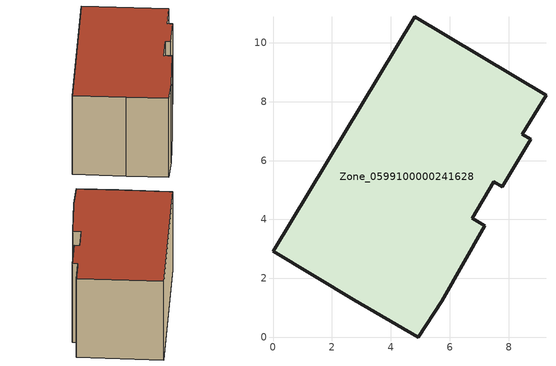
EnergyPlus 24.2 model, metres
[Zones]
Zone_0599100000241628
 floor ground (C_G): 6.75,4.05 7.18,3.79 5.73,1.22 4.92,0 2.74,1.27 0,2.93 4.81,10.88 9.26,8.22 8.46,6.89 8.74,6.72 7.77,5.11 7.49,5.28 z0
 wall outside (C_F): 2.74,1.27 4.92,0 5.73,1.22 7.18,3.79 6.75,4.05 7.49,5.28 7.77,5.11 8.74,6.72 8.46,6.89 9.26,8.22 4.81,10.88 0,2.93 2.74,1.27 z0:5.71
 roof outside (C_R): 8.74,6.72 8.46,6.89 9.26,8.22 4.81,10.88 0,2.93 2.74,1.27 4.92,0 5.73,1.22 7.18,3.79 6.75,4.05 7.49,5.28 7.77,5.11 z5.71
[BUILDING]
Pand.0599100000241628: North Axis=0; Terrain=City; Loads Convergence Tolerance Value=0.04; Temperature Convergence Tolerance Value=0.4; Solar Distribution=FullExterior; Maximum Number of Warmup Days=25; Minimum Number of Warmup Days=1
[Site:Location]
Rotterdam.The.Hague.AP_ZH_NLD Design_Conditions: Latitude=51.96; Longitude=4.45; Time Zone=1; Elevation=-4.5
[SITE:GROUNDTEMPERATURE:BUILDINGSURFACE]
18, 18, 18, 18, 18, 18, 18, 18, 18, 18, 18, 18
[MATERIAL] Thermal Absorptance=0.9; Solar Absorptance=0.7; Visible Absorptance=0.7
Name | Roughness | Thickness | Conductivity | Density | Specific Heat
G.TC.1975-1991 | MediumSmooth | 0.15 | 0.288461 | 540 | 1210
F.TC.1975-1991 | Rough | 0.3 | 0.230769 | 1920 | 840
R.TC.1975-1991 | MediumRough | 0.2 | 0.153846 | 1500 | 1000
[CONSTRUCTION]
C_G: G.TC.1975-1991
C_F: F.TC.1975-1991
C_R: R.TC.1975-1991
[ZONE]
Zone_0599100000241628: Type=1; Multiplier=1; Ceiling Height=Autocalculate; Volume=Autocalculate; Floor Area=autocalculate; Part of Total Floor Area=Yes
[ZONEINFILTRATION:DESIGNFLOWRATE]
Infil_Zone_0599100000241628: Zone or ZoneList or Space or SpaceList=Zone_0599100000241628; Schedule=AlwaysOn; Design Flow Rate Calculation Method=Flow/Area; Flow Rate per Floor Area=0.003; Constant Term Coefficient=1; Temperature Term Coefficient=0; Velocity Term Coefficient=0; Velocity Squared Term Coefficient=0
[HVACTEMPLATE:ZONE:IDEALLOADSAIRSYSTEM]
Zone_0599100000241628: Maximum Heating Supply Air Temperature=50; Minimum Cooling Supply Air Temperature=13; Maximum Heating Supply Air Humidity Ratio=0.0156; Minimum Cooling Supply Air Humidity Ratio=0.0077; Heating Limit=NoLimit; Cooling Limit=NoLimit; Dehumidification Control Type=ConstantSensibleHeatRatio; Cooling Sensible Heat Ratio=0.7; Dehumidification Setpoint=60; Humidification Control Type=None; Humidification Setpoint=30; Outdoor Air Method=None; Outdoor Air Flow Rate per Person=0.00944; Outdoor Air Flow Rate per Zone Floor Area=0; Outdoor Air Flow Rate per Zone=0; Demand Controlled Ventilation Type=None; Outdoor Air Economizer Type=NoEconomizer; Heat Recovery Type=None; Sensible Heat Recovery Effectiveness=0.7; Latent Heat Recovery Effectiveness=0.65
[ZONECONTROL:THERMOSTAT]
ThermostatControl_Zone_0599100000241628: Zone or ZoneList=Zone_0599100000241628; Control Type Schedule=DualSetpointControlType; Control 1=Thermostat_Zone_0599100000241628; Temperature Difference Between Cutout And Setpoint=0
[THERMOSTATSETPOINT:DUALSETPOINT]
Thermostat_Zone_0599100000241628: Heating Setpoint Temperature Schedule=HeatingSetpoint_Zone_0599100000241628; Cooling Setpoint Temperature Schedule=CoolingSetpoint_Zone_0599100000241628
[SCHEDULE:COMPACT]
HeatingSetpoint_Zone_0599100000241628: Through: 12/31, For: AllDays, Until: 24:00, 21
CoolingSetpoint_Zone_0599100000241628: Through: 12/31, For: AllDays, Until: 24:00, 24
DualSetpointControlType: Through: 12/31, For: AllDays, Until: 24:00, 4
AlwaysOn: Through: 12/31, For: AllDays, Until: 24:00, 1
